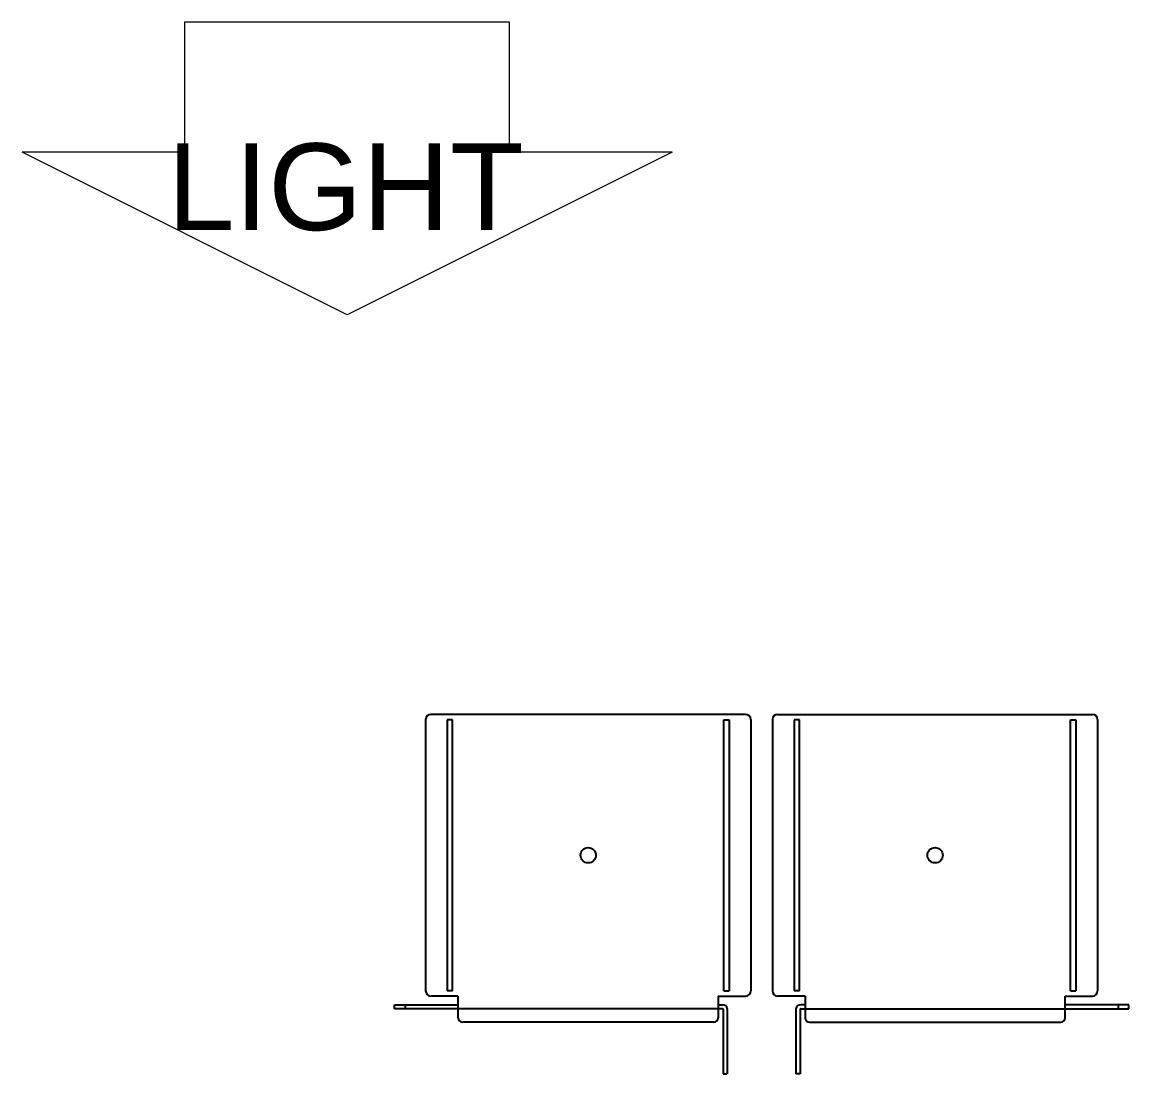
# Model space of a CAD drawing. Header units: inches. Extents: x 185 to 315, y 0 to 83.
# Drawn here: x 249.86 to 262.63, y 26.87 to 39 of the extents above; entities that cross this region are included whole.
import ezdxf

# ---------------------------------------------------------------- set-up
doc = ezdxf.new("R2010")
doc.units = ezdxf.units.IN
doc.header["$LTSCALE"] = 0.5
doc.header["$MEASUREMENT"] = 0
for name, color, linetype in [('Brackets', 181, 'CONTINUOUS'), ('End Cap', 92, 'CONTINUOUS'), ('Mounting', 4, 'CONTINUOUS')]:
    doc.layers.add(name, color=color, linetype=linetype)
doc.layers.add('CUST DWG', color=7, linetype='CONTINUOUS', lineweight=20)
doc.styles.add('LSAD_Standard', font='arial.ttf')

# ---------------------------------------------------------------- blocks, each defined once
blk = doc.blocks.new('*U72')
at = {"layer": 'Mounting', "linetype": 'Continuous', "transparency": 16777216}
for p, q in [((-3.877, 1.565), (-3.877, -1.565)), ((-0.185, 1.625), (-3.817, 1.625)), ((-3.627, 1.563), (-3.627, -1.563)), ((-3.565, 1.563), (-3.627, 1.563)), ((-3.565, -1.563), (-3.565, 1.563)), ((-0.437, -1.563), (-0.437, 1.563)), ((-0.437, 1.563), (-0.375, 1.563)), ((-0.375, 1.563), (-0.375, -1.563)), ((-0.125, 1.565), (-0.125, -1.565)), ((0.125, 1.565), (0.125, -1.565)), ((0.185, 1.625), (3.817, 1.625)), ((0.375, 1.563), (0.375, -1.563)), ((0.437, 1.563), (0.375, 1.563)), ((0.437, -1.563), (0.437, 1.563)), ((3.565, 1.563), (3.627, 1.563)), ((3.565, -1.563), (3.565, 1.563)), ((3.627, 1.563), (3.627, -1.563)), ((3.877, 1.565), (3.877, -1.565)), ((-3.501, -1.625), (-3.817, -1.625)), ((-3.565, -1.563), (-3.627, -1.563)), ((-3.501, -1.874), (-3.501, -1.625)), ((-0.501, -1.625), (-0.185, -1.625)), ((-0.501, -1.625), (-0.501, -1.874)), ((-0.437, -1.563), (-0.375, -1.563)), ((0.501, -1.625), (0.185, -1.625)), ((0.437, -1.563), (0.375, -1.563)), ((0.501, -1.625), (0.501, -1.874)), ((3.501, -1.874), (3.501, -1.625)), ((3.501, -1.625), (3.817, -1.625)), ((3.565, -1.563), (3.627, -1.563)), ((-4.237, -1.772), (-4.237, -1.724)), ((-4.237, -1.724), (-3.501, -1.724)), ((-0.451, -1.772), (-4.237, -1.772)), ((-4.112, -1.724), (-4.112, -1.772)), ((-0.501, -1.724), (-0.451, -1.724)), ((-0.443, -1.78), (-0.443, -2.522)), ((-0.396, -1.772), (-0.396, -2.522)), ((0.396, -1.772), (0.396, -2.522)), ((0.443, -1.78), (0.443, -2.522)), ((0.501, -1.724), (0.451, -1.724)), ((0.451, -1.772), (4.237, -1.772)), ((4.237, -1.724), (3.501, -1.724)), ((4.112, -1.724), (4.112, -1.772)), ((4.237, -1.772), (4.237, -1.724)), ((-0.551, -1.924), (-3.451, -1.924)), ((0.551, -1.924), (3.451, -1.924)), ((-0.443, -2.522), (-0.396, -2.522)), ((0.443, -2.522), (0.396, -2.522))]:
    blk.add_line(p, q, dxfattribs=at)
for centre in [(-2.001, 0), (2.001, 0)]:
    blk.add_circle(centre, 0.0885, dxfattribs=at)
for centre, radius, start, end in [((-3.817, 1.565), 0.06, 90, 180), ((-0.185, 1.565), 0.06, 0, 90), ((0.185, 1.565), 0.06, 90, 180), ((3.817, 1.565), 0.06, 0, 90), ((-3.817, -1.565), 0.06, 180, 270), ((-0.185, -1.565), 0.06, 270, 0), ((0.185, -1.565), 0.06, 180, 270), ((3.817, -1.565), 0.06, 270, 0), ((-0.451, -1.78), 0.0558, 8.241, 89.9976), ((-0.451, -1.78), 0.008, 359.9872, 90.017), ((0.451, -1.78), 0.0558, 90.0024, 171.759), ((0.451, -1.78), 0.008, 89.983, 180.0128), ((-3.451, -1.874), 0.05, 180, 270), ((-0.551, -1.874), 0.05, 270, 0), ((0.551, -1.874), 0.05, 180, 270), ((3.451, -1.874), 0.05, 270, 0)]:
    blk.add_arc(centre, radius, start, end, dxfattribs=at)
blk = doc.blocks.new('*U74')
at = {"layer": 'CUST DWG', "ltscale": 0.5, "transparency": 16777216}
for p, q in [((1.875, 32.795), (-1.875, 32.795)), ((-1.875, 32.795), (-1.875, 31.295)), ((1.875, 31.295), (1.875, 32.795)), ((-1.875, 31.295), (-3.75, 31.295)), ((0, 29.42), (-3.75, 31.295)), ((3.75, 31.295), (0, 29.42)), ((3.75, 31.295), (1.875, 31.295))]:
    blk.add_line(p, q, dxfattribs=at)
at = {"layer": 'CUST DWG', "ltscale": 0.5, "transparency": 16777216, "insert": (-0.019, 30.889), "char_height": 1, "attachment_point": 5, "style": 'LSAD_Standard'}
blk.add_mtext_dynamic_manual_height_columns('LIGHT', width=3.54497, gutter_width=7.5, heights=[0], dxfattribs=at)

msp = doc.modelspace()

# ---------------------------------------------------------------- block references
at = {"layer": 'Brackets', "ltscale": 0.5, "transparency": 16777216}
msp.add_blockref('*U72', (258.39462, 29.38809), dxfattribs=at)
at = {"layer": 'End Cap', "ltscale": 0.5, "transparency": 16777216}
msp.add_blockref('*U74', (253.61207, 6.2035), dxfattribs=at)

doc.saveas('drawing.dxf')
